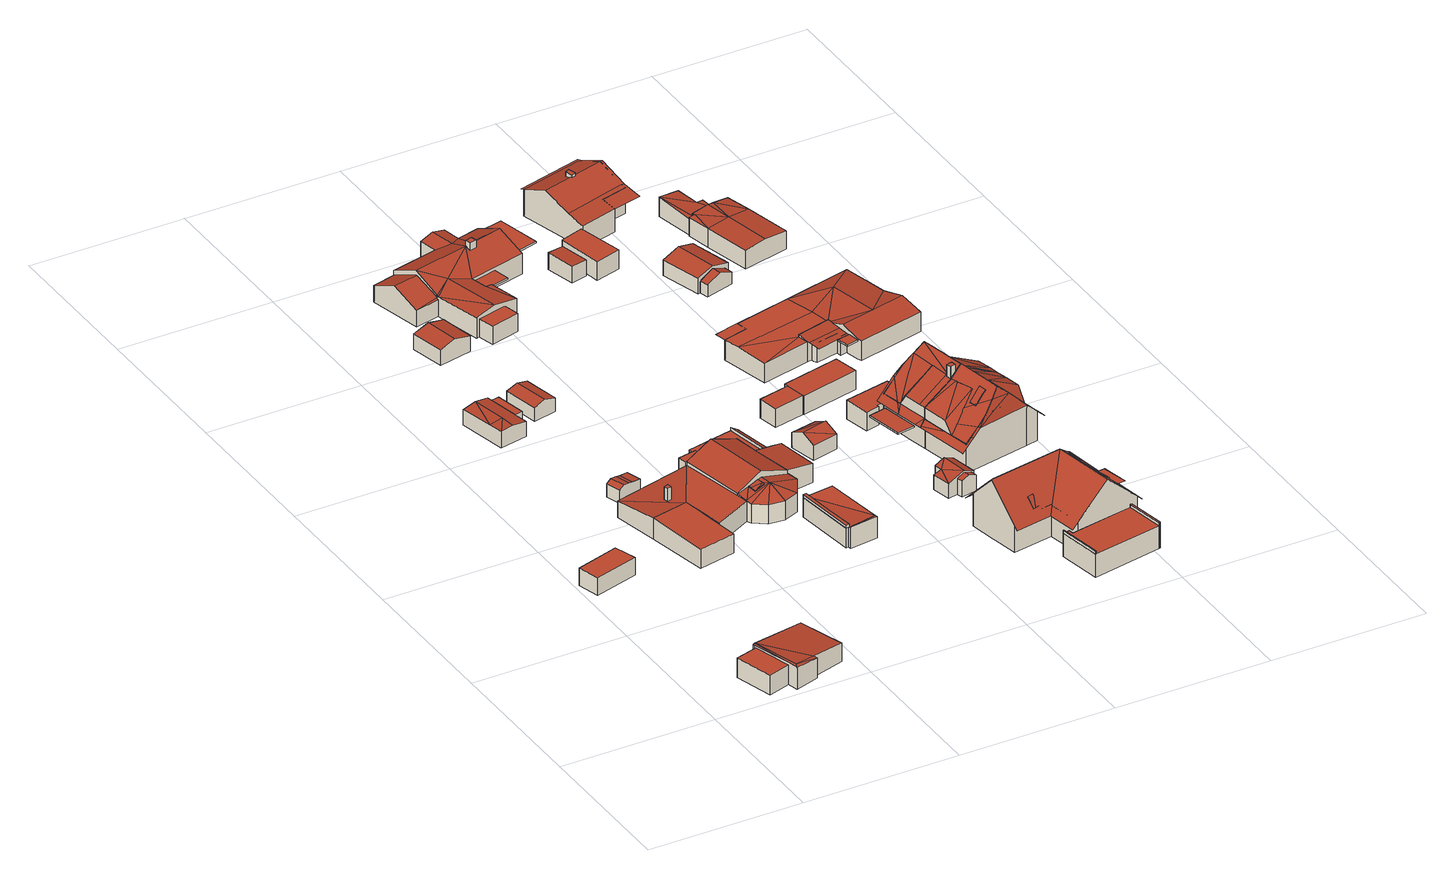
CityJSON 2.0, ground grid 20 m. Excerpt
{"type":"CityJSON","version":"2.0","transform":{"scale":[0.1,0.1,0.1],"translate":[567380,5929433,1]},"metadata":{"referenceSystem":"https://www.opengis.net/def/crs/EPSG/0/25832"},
"CityObjects":{
"building1":{"type":"Building","attributes":{"Grundfläche 2D":"17.424113","Grundhöhe NN":"1.386"},"geometry":[{"type":"Solid","lod":"3","boundaries":[[[[0,1,2,3]],[[4,5,3,2]],[[5,6,0,3]],[[6,7,1,0]],[[7,4,2,1]],[[7,6,5,4]]]],"semantics":{"surfaces":[{"type":"RoofSurface"},{"type":"WallSurface"},{"type":"GroundSurface"}],"values":[[0,1,1,1,1,2]]}}]},
"building2":{"type":"Building","attributes":{"Grundfläche 2D":"65.592576","Grundhöhe NN":"1.128"},"geometry":[{"type":"Solid","lod":"3","boundaries":[[[[8,9,10]],[[11,10,9,12]],[[8,13,9]],[[13,14,15,12]],[[12,9,13]],[[16,11,12]],[[17,18,19,20]],[[10,21,22,23,8]],[[24,25,13,8,23,22]],[[25,24,26,27,14,13]],[[14,27,26,28,15]],[[29,16,12,15,28,30]],[[19,31,21,10,11,16,29,32,20]],[[17,20,32,33]],[[18,17,33,34]],[[19,18,34,31]],[[33,32,29,30,28,26,24,22,21,31,34]]]],"semantics":{"surfaces":[{"type":"RoofSurface"},{"type":"WallSurface"},{"type":"GroundSurface"}],"values":[[0,0,0,0,0,0,0,1,1,1,1,1,1,1,1,1,2]]}}]},
"building3":{"type":"Building","attributes":{"Grundfläche 2D":"24.143270","Grundhöhe NN":"1.203"},"geometry":[{"type":"Solid","lod":"3","boundaries":[[[[35,36,37]],[[38,39,35]],[[35,39,36]],[[40,39,38]],[[41,42,43,44,45,36,39,40]],[[38,35,37,46,47]],[[41,40,38,47,48]],[[49,50,45,44,43,42,41,48,51]],[[46,37,36,45,50]],[[51,48,47,46,50,49]]]],"semantics":{"surfaces":[{"type":"RoofSurface"},{"type":"WallSurface"},{"type":"GroundSurface"}],"values":[[0,0,0,0,0,1,1,1,1,2]]}}]},
"building4":{"type":"Building","attributes":{"Grundfläche 2D":"6.583251","Grundhöhe NN":"1.183"},"geometry":[{"type":"Solid","lod":"3","boundaries":[[[[52,53,54,55]],[[56,52,55,57]],[[58,56,57,59]],[[60,58,59,61]],[[56,53,52]],[[61,59,57,55,54,62,63]],[[60,61,63,64]],[[56,58,60,64,65,53]],[[54,53,65,62]],[[63,62,65,64]]]],"semantics":{"surfaces":[{"type":"RoofSurface"},{"type":"WallSurface"},{"type":"GroundSurface"}],"values":[[0,0,0,0,1,1,1,1,1,2]]}}]},
"building5":{"type":"Building","attributes":{"Grundfläche 2D":"4.792580","Grundhöhe NN":"1.201"},"geometry":[{"type":"Solid","lod":"3","boundaries":[[[[66,67,68,69]],[[49,70,69,68]],[[70,71,66,69]],[[71,72,67,66]],[[72,49,68,67]],[[72,71,70,49]]]],"semantics":{"surfaces":[{"type":"RoofSurface"},{"type":"WallSurface"},{"type":"GroundSurface"}],"values":[[0,1,1,1,1,2]]}}]},
"building6":{"type":"Building","attributes":{"Grundfläche 2D":"217.417399","Grundhöhe NN":"1.152"},"children":["building6-1","building6-2"],"geometry":[{"type":"Solid","lod":"3","boundaries":[[[[73,74,75]],[[75,74,76,77,78,79]],[[80,74,73]],[[81,82,83]],[[84,85,81]],[[86,82,81,85,87]],[[88,85,84]],[[89,85,88]],[[90,85,89]],[[91,85,90]],[[92,85,91,93,94,95]],[[87,85,92,95,82,86]],[[96,97,98,99,100]],[[101,102,103,104,96,100,105,106,107]],[[108,109,76,110,80,111]],[[73,75,112,113]],[[80,73,113,114]],[[109,77,76]],[[77,109,115,116,78]],[[83,79,78,81]],[[81,78,116,117,84]],[[88,84,117,118]],[[89,88,118,119]],[[90,89,119,120]],[[91,90,120,121]],[[93,91,121,122]],[[94,93,122,123]],[[107,106,105,100,99,124,125]],[[107,125,112,75,101]],[[102,101,75,79,83]],[[94,97,96,104,103,102,83,82,95]],[[98,97,94,123,124,99]],[[111,80,114,126]],[[108,111,126,127]],[[108,127,115,109]],[[74,110,76]],[[74,80,110]],[[121,120,119,118,117,116,115,127,126,114,113,112,125,124,123,122]]]],"semantics":{"surfaces":[{"type":"RoofSurface"},{"type":"WallSurface"},{"type":"GroundSurface"}],"values":[[0,0,0,0,0,0,0,0,0,0,0,0,0,0,0,1,1,1,1,1,1,1,1,1,1,1,1,1,1,1,1,1,1,1,1,1,1,2]]}}]},
"building6-1":{"type":"BuildingInstallation","parents":["building6"],"geometry":[{"type":"MultiSurface","lod":"3","boundaries":[[[128,129,130,131]],[[131,130,132,133]],[[128,131,133,134]],[[129,128,134,135]],[[130,129,135,132]]],"semantics":{"surfaces":[{"type":"RoofSurface"},{"type":"WallSurface"}],"values":[0,1,1,1,1]}}]},
"building6-2":{"type":"BuildingInstallation","parents":["building6"],"geometry":[{"type":"MultiSurface","lod":"3","boundaries":[[[136,137,138,139,140]],[[141,140,139]],[[142,143,141]],[[143,140,141]],[[144,145,142,141]],[[146,138,137,136,147,86]],[[138,146,144,141,139]],[[145,148,87,147,136,140,143,142]]],"semantics":{"surfaces":[{"type":"RoofSurface"},{"type":"WallSurface"}],"values":[0,0,0,0,1,1,1,1]}}]},
"building7":{"type":"Building","attributes":{"Grundfläche 2D":"13.952125","Grundhöhe NN":"1.114"},"geometry":[{"type":"Solid","lod":"3","boundaries":[[[[149,150,151,152]],[[153,149,152,154]],[[154,152,151,155,156]],[[153,154,156,157]],[[150,149,153,157,158]],[[151,150,158,155]],[[156,155,158,157]]]],"semantics":{"surfaces":[{"type":"RoofSurface"},{"type":"WallSurface"},{"type":"GroundSurface"}],"values":[[0,0,1,1,1,1,2]]}}]},
"building8":{"type":"Building","attributes":{"Grundfläche 2D":"20.036663","Grundhöhe NN":"1.099"},"geometry":[{"type":"Solid","lod":"3","boundaries":[[[[159,160,161,162]],[[163,160,159,164]],[[162,161,165,166]],[[164,159,162,166,167]],[[163,164,167,168]],[[165,161,160,163,168]],[[167,166,165,168]]]],"semantics":{"surfaces":[{"type":"RoofSurface"},{"type":"WallSurface"},{"type":"GroundSurface"}],"values":[[0,0,1,1,1,1,2]]}}]},
"building9":{"type":"Building","attributes":{"Grundfläche 2D":"47.768430","Grundhöhe NN":"1.114"},"geometry":[{"type":"Solid","lod":"3","boundaries":[[[[169,170,171,172,173,174,175,176]],[[97,177,178,179,98]],[[180,181,182,183]],[[184,185,186,187]],[[170,169,188,189]],[[171,170,189,190]],[[174,173,191,192]],[[175,174,192,193]],[[98,175,193,194,97]],[[177,97,194,195]],[[178,177,195,196]],[[183,182,176,175,98,179,178,196,197]],[[181,169,176,182]],[[198,180,183,197]],[[180,198,188,169,181]],[[184,199,191,173,185]],[[185,173,172,186]],[[200,187,186,172,171,190]],[[184,187,200,199]],[[197,196,195,194,193,192,191,199,200,190,189,188,198]]]],"semantics":{"surfaces":[{"type":"RoofSurface"},{"type":"WallSurface"},{"type":"GroundSurface"}],"values":[[0,0,0,0,1,1,1,1,1,1,1,1,1,1,1,1,1,1,1,2]]}}]},
"building10":{"type":"Building","attributes":{"Grundfläche 2D":"33.293081","Grundhöhe NN":"1.028"},"children":["building10-1"],"geometry":[{"type":"Solid","lod":"3","boundaries":[[[[201,202,203]],[[202,204,205,203]],[[206,207,208,209,202]],[[205,204,202,209,208]],[[210,208,207]],[[211,205,208]],[[201,203,212,213]],[[202,201,213,214]],[[206,202,214,215]],[[210,207,206,215,216]],[[217,211,208,210,216,218]],[[212,203,205,211,217]],[[217,218,216,215,214,213,212]]]],"semantics":{"surfaces":[{"type":"RoofSurface"},{"type":"WallSurface"},{"type":"GroundSurface"}],"values":[[0,0,0,0,0,0,1,1,1,1,1,1,2]]}}]},
"building10-1":{"type":"BuildingInstallation","parents":["building10"],"geometry":[{"type":"MultiSurface","lod":"3","boundaries":[[[219,220,221,222,223,224]],[[222,221,203,201]],[[209,224,223,222,201,202]],[[219,224,209,204]],[[220,219,204,205]],[[221,220,205,203]]],"semantics":{"surfaces":[{"type":"RoofSurface"},{"type":"WallSurface"}],"values":[0,1,1,1,1,1]}}]},
"building11":{"type":"Building","attributes":{"Grundfläche 2D":"171.062342","Grundhöhe NN":"1.182"},"children":["building11-1","building11-2","building11-3"],"geometry":[{"type":"Solid","lod":"3","boundaries":[[[[225,226,227,228,229]],[[228,230,229]],[[227,231,232,233]],[[233,234,228,227]],[[232,235,236,233]],[[233,236,237,238,234]],[[239,240,241,238]],[[241,234,238]],[[242,243,240]],[[243,241,240]],[[243,244,245,246]],[[246,241,243]],[[241,246,247,248,249]],[[250,248,247]],[[234,249,251,229,230]],[[249,234,241]],[[234,230,228]],[[252,253,254,255]],[[256,257,258]],[[259,260,256,258,261]],[[262,260,259,263,264]],[[226,225,229,251,265,266,267]],[[227,226,267,268]],[[231,227,268,269]],[[235,232,231,269,270]],[[236,235,270,271]],[[237,236,271,272]],[[263,259,261,240,239,238,237,272,273,264]],[[240,261,258,242]],[[274,244,243,242,258,257,275]],[[276,277,247,246,245,244,274,278,252,255]],[[277,279,250,247]],[[280,248,250,279,281,282]],[[283,249,248,280,282,281,284,285]],[[284,265,251,249,283,285]],[[253,252,278,286]],[[254,253,286,287]],[[255,254,287,276]],[[262,264,273,288]],[[256,260,262,288,289]],[[257,256,289,275]],[[271,270,269,268,267,266,265,284,281,279,277,276,287,286,278,274,275,289,288,273,272]]]],"semantics":{"surfaces":[{"type":"RoofSurface"},{"type":"WallSurface"},{"type":"GroundSurface"}],"values":[[0,0,0,0,0,0,0,0,0,0,0,0,0,0,0,0,0,0,0,0,0,1,1,1,1,1,1,1,1,1,1,1,1,1,1,1,1,1,1,1,1,2]]}}]},
"building11-1":{"type":"BuildingInstallation","parents":["building11"],"geometry":[{"type":"MultiSurface","lod":"3","boundaries":[[[290,291,292,293,294]],[[234,295,292,291]],[[293,292,295,296]],[[293,296,230,294]],[[294,230,290]],[[230,228,290]],[[290,228,234,291]]],"semantics":{"surfaces":[{"type":"RoofSurface"},{"type":"WallSurface"}],"values":[0,1,1,1,1,1,1]}}]},
"building11-2":{"type":"BuildingInstallation","parents":["building11"],"geometry":[{"type":"MultiSurface","lod":"3","boundaries":[[[280,297,298,283]],[[297,280,282,299]],[[298,297,299,300]],[[298,300,285,283]],[[283,285,282,280]],[[299,282,285,300]]],"semantics":{"surfaces":[{"type":"RoofSurface"},{"type":"WallSurface"},{"type":"OuterCeilingSurface"}],"values":[0,1,1,1,1,2]}}]},
"building11-3":{"type":"BuildingInstallation","parents":["building11"],"geometry":[{"type":"MultiSurface","lod":"3","boundaries":[[[301,302,303,304]],[[302,301,305,306]],[[303,302,306,307]],[[304,303,307,308]],[[301,304,308,305]],[[305,308,307,306]]],"semantics":{"surfaces":[{"type":"RoofSurface"},{"type":"WallSurface"},{"type":"OuterCeilingSurface"}],"values":[0,1,1,1,1,2]}}]},
"building12":{"type":"Building","attributes":{"Grundfläche 2D":"12.273083","Grundhöhe NN":"1.295"},"geometry":[{"type":"Solid","lod":"3","boundaries":[[[[309,310,311]],[[309,311,312]],[[313,312,314]],[[309,312,313]],[[311,310,315,316]],[[314,312,311,316,317]],[[313,314,317,318]],[[315,310,309,313,318]],[[317,316,315,318]]]],"semantics":{"surfaces":[{"type":"RoofSurface"},{"type":"WallSurface"},{"type":"GroundSurface"}],"values":[[0,0,0,0,1,1,1,1,2]]}}]},
"building13":{"type":"Building","attributes":{"Grundfläche 2D":"13.683860","Grundhöhe NN":"1.368"},"geometry":[{"type":"Solid","lod":"3","boundaries":[[[[319,320,321,322]],[[323,319,322,324]],[[325,326,327,328,329]],[[330,331,326]],[[331,327,326]],[[332,333,331]],[[331,333,327]],[[323,324,334,335]],[[320,319,323,335,336]],[[321,320,336,337]],[[330,326,325,338,339]],[[331,330,339,340]],[[332,331,340,341]],[[333,332,341,342]],[[322,321,337,343,329,328,327,333,342,334,324]],[[325,329,343,338]],[[334,342,341,340,339,338,343,337,336,335]]]],"semantics":{"surfaces":[{"type":"RoofSurface"},{"type":"WallSurface"},{"type":"GroundSurface"}],"values":[[0,0,0,0,0,0,0,1,1,1,1,1,1,1,1,1,2]]}}]},
"building14":{"type":"Building","attributes":{"Grundfläche 2D":"35.958512","Grundhöhe NN":"1.270"},"geometry":[{"type":"Solid","lod":"3","boundaries":[[[[344,345,346,347,348,349]],[[350,351,344,349]],[[346,345,352,353]],[[347,346,353,354]],[[348,347,354,355]],[[345,344,356,352]],[[348,355,357,349]],[[350,349,357,358]],[[351,350,358,359]],[[344,351,359,356]],[[359,358,357,355,354,353,352,356]]]],"semantics":{"surfaces":[{"type":"RoofSurface"},{"type":"WallSurface"},{"type":"GroundSurface"}],"values":[[0,0,1,1,1,1,1,1,1,1,2]]}}]},
"building15":{"type":"Building","attributes":{"Grundfläche 2D":"49.071307","Grundhöhe NN":"1.442"},"children":["building15-1","building15-2"],"geometry":[{"type":"Solid","lod":"3","boundaries":[[[[360,361,362,363,364,365,366,367,368,369,370]],[[361,360,371,372]],[[363,362,361,372,373]],[[364,363,373,374]],[[365,364,374,375]],[[366,365,375,376]],[[377,368,367,366,376,378]],[[369,368,377,379]],[[360,370,369,379,371]],[[371,379,377,378,376,375,374,373,372]]]],"semantics":{"surfaces":[{"type":"RoofSurface"},{"type":"WallSurface"},{"type":"GroundSurface"}],"values":[[0,1,1,1,1,1,1,1,1,2]]}}]},
"building15-1":{"type":"BuildingInstallation","parents":["building15"],"geometry":[{"type":"MultiSurface","lod":"3","boundaries":[[[380,381,382,383]],[[360,361,383,382]],[[361,362,380,383]],[[381,380,362,370]],[[370,360,382,381]]],"semantics":{"surfaces":[{"type":"RoofSurface"},{"type":"WallSurface"}],"values":[0,1,1,1,1]}}]},
"building15-2":{"type":"BuildingInstallation","parents":["building15"],"geometry":[{"type":"MultiSurface","lod":"3","boundaries":[[[384,385,386,387,388]],[[386,385,366,367]],[[387,386,367,363]],[[388,387,363,364]],[[384,388,364,365]],[[385,384,365,366]]],"semantics":{"surfaces":[{"type":"RoofSurface"},{"type":"WallSurface"}],"values":[0,1,1,1,1,1]}}]},
"building16":{"type":"Building","attributes":{"Grundfläche 2D":"139.458502","Grundhöhe NN":"1.370"},"children":["building16-1","building16-2","building16-3","building16-4","building16-5"],"geometry":[{"type":"MultiSurface","lod":"3","boundaries":[[[389,390,391,392,393,394]],[[389,395,396,397,391,390]],[[398,391,397,396,399,400]],[[401,391,398,402,403,404,405,406,407,408]],[[401,408,407,409,410,411]],[[412,410,409]],[[413,414,401,411,410,412]],[[415,413,393,392,391]],[[415,391,401,414,413]],[[405,404,403,402,398,400,416,378,417,376,418]],[[419,415,414,411,408,420,405,418,421]],[[422,423,392,419,421,424]],[[425,426,427,428,390,422,424,429]],[[430,431,427,426,432]],[[400,397,430,432,416]],[[417,378,416,432,426,425,429,424,421,418,376]],[[390,389,394,393,392,423,422]],[[428,427,431,430,397,396,395,389,390]],[[396,397,400,399]],[[408,407,406,405,420]],[[408,411,410,409,407]],[[410,411,414,413,412]],[[393,413,415,419,392]],[[413,414,415]]],"semantics":{"surfaces":[{"type":"RoofSurface"},{"type":"WallSurface"},{"type":"GroundSurface"}],"values":[0,0,0,0,0,0,0,0,0,1,1,1,1,1,1,2,0,0,0,0,0,0,0,0]}}]},
"building16-1":{"type":"BuildingInstallation","parents":["building16"],"geometry":[{"type":"MultiSurface","lod":"3","boundaries":[[[433,434,435,436,437]],[[436,435,438,439]],[[434,433,437,440,441]],[[435,434,441,438]],[[437,436,439,440]]],"semantics":{"surfaces":[{"type":"RoofSurface"},{"type":"WallSurface"}],"values":[0,1,1,1,1]}}]},
"building16-2":{"type":"BuildingInstallation","parents":["building16"],"geometry":[{"type":"MultiSurface","lod":"3","boundaries":[[[442,443,444,445,446,447,448]],[[449,443,442,448,450]],[[444,443,449,451]],[[452,446,445,444,451,453]],[[452,454,448,447,446]]],"semantics":{"surfaces":[{"type":"RoofSurface"},{"type":"WallSurface"}],"values":[0,1,1,1,1]}}]},
"building16-3":{"type":"BuildingInstallation","parents":["building16"],"geometry":[{"type":"MultiSurface","lod":"3","boundaries":[[[455,456,457,458,459,460]],[[461,462,455,460]],[[460,459,458,463,461]],[[464,457,456,455,462,465]],[[464,463,458,457]]],"semantics":{"surfaces":[{"type":"RoofSurface"},{"type":"WallSurface"}],"values":[0,1,1,1,1]}}]},
"building16-4":{"type":"BuildingInstallation","parents":["building16"],"geometry":[{"type":"MultiSurface","lod":"3","boundaries":[[[466,467,468,469]],[[469,468,470,471]],[[466,469,471,472]],[[467,466,472,473]],[[468,467,473,470]]],"semantics":{"surfaces":[{"type":"RoofSurface"},{"type":"WallSurface"}],"values":[0,1,1,1,1]}}]},
"building16-5":{"type":"BuildingInstallation","parents":["building16"],"geometry":[{"type":"MultiSurface","lod":"3","boundaries":[[[474,475,476,477]],[[477,476,478,479]],[[474,477,479,480]],[[475,474,480,481]],[[476,475,481,478]]],"semantics":{"surfaces":[{"type":"RoofSurface"},{"type":"WallSurface"}],"values":[0,1,1,1,1]}}]},
"building17":{"type":"Building","attributes":{"Grundfläche 2D":"8.585812","Grundhöhe NN":"1.190"},"geometry":[{"type":"Solid","lod":"3","boundaries":[[[[482,483,484,485]],[[486,487,485,484]],[[487,488,482,485]],[[488,489,483,482]],[[489,486,484,483]],[[489,488,487,486]]]],"semantics":{"surfaces":[{"type":"RoofSurface"},{"type":"WallSurface"},{"type":"GroundSurface"}],"values":[[0,1,1,1,1,2]]}}]},
"building18":{"type":"Building","attributes":{"Grundfläche 2D":"92.227748","Grundhöhe NN":"1.468"},"children":["building18-1","building18-2"],"geometry":[{"type":"MultiSurface","lod":"3","boundaries":[[[490,491,492,493,494,495]],[[494,496,495]],[[490,497,491]],[[494,498,499,496]],[[500,492,491,501]],[[502,503,500,501,504,505]],[[506,507,508,509]],[[510,506,511]],[[506,510,507]],[[507,512,513,508]],[[514,515,516,517,518,499,498]],[[519,520,521,522]],[[523,516,515,512,507,510,524,525,526,527,528,529,530,521,531,532,533]],[[526,524,510,511,527]],[[534,535,536]],[[537,538,539,540,536,535]],[[541,502,505,504]],[[542,543,544,540,545]],[[546,543,542,545,540,539,503,502,541]],[[499,518,499,498]],[[497,518,517,491]],[[504,501,491,517,516,541]],[[521,530,522]],[[541,533,543,546]],[[541,516,523,533]],[[547,548,549,550,551,552,553,554]],[[498,494,493,535,494]],[[503,539,538,537,535,493,492,500]],[[529,528,527,511,506,530]],[[522,506,509,519]],[[506,522,530]],[[525,524,526]],[[519,509,555]],[[512,513,555,509,508,513]],[[556,557,535,537,538,539,503,545,558,559,560]],[[557,561,535]],[[558,542,546,562,563,564,559]],[[565,566,515,514,498,494,561,557,567]],[[555,513,512,515,566,568]],[[564,563,526,555,568]],[[569,570,552,551]],[[570,571,553,552]],[[571,572,554,553]],[[572,573,547,554]],[[573,574,548,547]],[[574,575,549,548]],[[575,576,550,549]],[[576,569,551,550]],[[565,567,557,556,560,559,564,568,566]],[[570,569,576,575,574,573,572,571]],[[531,521,520,519,555,526,563,562,533,532]],[[546,543,533]],[[546,533,562]],[[540,544,543,542,558,545]],[[543,546,542]],[[540,545,503,539]]],"semantics":{"surfaces":[{"type":"RoofSurface"},{"type":"WallSurface"},{"type":"GroundSurface"}],"values":[0,0,0,0,0,0,0,0,0,0,0,0,0,0,0,0,0,0,0,0,0,0,0,0,0,0,1,1,1,1,1,1,1,1,1,1,1,1,1,1,1,1,1,1,1,1,1,1,2,2,0,0,0,0,0,0]}}]},
"building18-1":{"type":"BuildingInstallation","parents":["building18"],"geometry":[{"type":"MultiSurface","lod":"3","boundaries":[[[577,578,579,580,581,582,583,584,585]],[[580,579,490,495]],[[581,580,495,496]],[[514,586,583,582,581,496,499]],[[586,587,584,583]],[[517,490,579,578,577,585,584,587,588,589]],[[517,497,490]]],"semantics":{"surfaces":[{"type":"RoofSurface"},{"type":"WallSurface"}],"values":[0,1,1,1,1,1,1]}}]},
"building18-2":{"type":"BuildingInstallation","parents":["building18"],"geometry":[{"type":"MultiSurface","lod":"3","boundaries":[[[590,591,592,593]],[[594,595,591,590]],[[596,597,593,592]],[[597,594,590,593]],[[595,596,592,591]],[[595,594,597,596]]],"semantics":{"surfaces":[{"type":"RoofSurface"},{"type":"WallSurface"},{"type":"OuterCeilingSurface"}],"values":[0,1,1,1,1,2]}}]},
"building19":{"type":"Building","attributes":{"Grundfläche 2D":"73.503711","Grundhöhe NN":"1.468"},"children":["building19-1"],"geometry":[{"type":"MultiSurface","lod":"3","boundaries":[[[598,599,493,600]],[[599,494,493]],[[601,598,600,602]],[[508,603,509]],[[508,512,604]],[[603,508,604,605]],[[605,606,603]],[[607,603,606]],[[608,609,610,611,612,613,561,534]],[[561,535,534]],[[614,615,616,612,611,610,617,618]],[[619,620,621,622,623,624]],[[625,626,627,628,629,630,631,632,633,619,634,520,519,635]],[[515,636,604,512]],[[606,636,632,631]],[[636,606,605]],[[636,605,604]],[[637,514,494,599,601,602,638,616,615,614,618,636,515]],[[599,598,601]],[[639,613,600,613,640]],[[616,638,602,600,613,612]],[[631,630,628,627,607,606]],[[632,641,610,622,642]],[[641,632,618,617,610]],[[618,632,636]],[[642,622,621,620,619,633,632]],[[561,613,600,493]],[[493,535,561]],[[493,494,535]],[[643,512,508,509,519]],[[627,626,625,635,603,607]],[[509,603,635,519]],[[644,628,633,620,645,646,647]],[[561,494,515,512,644,647,557]],[[648,613,561,557,649]],[[645,621,650,651,652,646]],[[650,642,641,617,611,648,649,651]],[[652,651,649,557,647,646]],[[613,648,611,610,609,608,534,561]],[[535,494,561,534]],[[610,641,642,622]],[[611,617,610]],[[641,610,617]],[[650,622,642]],[[621,622,650]],[[621,645,620,619,624,623,622]],[[633,628,634,619]],[[633,619,620]],[[519,520,634]],[[634,644,519]],[[644,634,628]],[[512,643,512,515]],[[644,512,643]],[[637,494,514]],[[494,637,515]],[[561,494,514,494]],[[644,643,519]]],"semantics":{"surfaces":[{"type":"RoofSurface"},{"type":"WallSurface"},{"type":"GroundSurface"}],"values":[0,0,0,0,0,0,0,0,0,0,0,0,0,0,0,0,0,0,0,0,0,0,0,0,0,0,1,1,1,1,1,1,1,1,1,1,1,2,0,0,0,0,0,0,0,0,0,0,0,0,0,0,0,0,0,0,0]}}]},
"building19-1":{"type":"BuildingInstallation","parents":["building19"],"geometry":[{"type":"MultiSurface","lod":"3","boundaries":[[[653,654,655,656,657,658]],[[659,658,657]],[[660,661,654,653,658,659,662,614]],[[663,664,656,655,665]],[[662,659,657,656,664,615]],[[661,665,655,654]]],"semantics":{"surfaces":[{"type":"RoofSurface"},{"type":"WallSurface"}],"values":[0,0,1,1,1,1]}}]},
"building20":{"type":"Building","attributes":{"Grundfläche 2D":"93.845830","Grundhöhe NN":"1.190"},"children":["building20-1"],"geometry":[{"type":"Solid","lod":"3","boundaries":[[[[666,667,668,669,670,671,672]],[[673,674,670,669,668,675,676,677]],[[678,679,680,674,673,677,676,675,681,682]],[[683,684,685,686,687]],[[680,688,689,690,691]],[[672,671,670,674,680,691,692,686,685]],[[672,685,693,694,666]],[[695,666,694,696]],[[697,698,695,696,699]],[[689,676,700,669,701,697,699,690]],[[687,686,692,702]],[[683,687,702,703]],[[684,683,703,704]],[[685,684,704,693]],[[704,703,702,692,691,690,699,696,694,693]],[[669,668,667,666,695,698,697,701]],[[668,669,700,676,675]],[[680,679,678,682,681,675,676,689,688]]]],"semantics":{"surfaces":[{"type":"RoofSurface"},{"type":"WallSurface"},{"type":"GroundSurface"}],"values":[[0,0,0,0,1,1,1,1,1,1,1,1,1,1,2,0,0,0]]}}]},
"building20-1":{"type":"BuildingInstallation","parents":["building20"],"geometry":[{"type":"MultiSurface","lod":"3","boundaries":[[[705,706,707,708,709,710,711]],[[707,706,705,712,713,714]],[[714,677,715,709,708,707]],[[715,716,710,709]],[[716,673,712,705,711,710]]],"semantics":{"surfaces":[{"type":"RoofSurface"},{"type":"WallSurface"}],"values":[0,1,1,1,1]}}]},
"building21":{"type":"Building","attributes":{"Grundfläche 2D":"4.420192","Grundhöhe NN":"1.187"},"geometry":[{"type":"Solid","lod":"3","boundaries":[[[[717,718,719,720]],[[721,718,717,722]],[[720,719,723,724]],[[722,717,720,724,725]],[[721,722,725,726]],[[719,718,721,726,727,723]],[[726,725,724,723,727]]]],"semantics":{"surfaces":[{"type":"RoofSurface"},{"type":"WallSurface"},{"type":"GroundSurface"}],"values":[[0,0,1,1,1,1,2]]}}]},
"building22":{"type":"Building","attributes":{"Grundfläche 2D":"199.762603","Grundhöhe NN":"1.085"},"geometry":[{"type":"MultiSurface","lod":"3","boundaries":[[[728,729,730,731,732,733,734]],[[735,736,730]],[[736,737,731,730]],[[738,736,735]],[[739,740,741,737,742]],[[737,741,743]],[[743,731,737]],[[744,745,746,747,741,740]],[[748,741,747]],[[748,749,743,741]],[[732,743,749]],[[732,731,743]],[[742,750,751,752,753,754,755]],[[755,754,753,756,757,758,759]],[[760,761,758,757]],[[729,762,763,764]],[[735,730,729,764,765]],[[738,735,765,766]],[[755,759,767,768,769,745,744,740,739,742],[770,771,758,761]],[[746,745,769,772]],[[749,748,747,746,772,773]],[[733,732,749,773,774]],[[733,774,763,762]],[[750,737,736,751]],[[751,736,738,752]],[[752,738,766,775,776]],[[777,778,754,776,775,779]],[[780,778,777,781]],[[782,780,781,783]],[[783,767,759,782]],[[737,750,742]],[[771,784,757,758]],[[760,757,784,785]],[[761,760,785,770]],[[765,764,763,774,773,772,769,768,767,783,781,777,775,766]],[[770,785,784,771]],[[733,728,734]],[[762,729,728]],[[762,728,733]],[[754,753,752,776]],[[753,754,778,780,782,759,758,757,756]]],"semantics":{"surfaces":[{"type":"RoofSurface"},{"type":"WallSurface"},{"type":"GroundSurface"}],"values":[0,0,0,0,0,0,0,0,0,0,0,0,0,0,0,1,1,1,1,1,1,1,1,1,1,1,1,1,1,1,1,1,1,1,2,2,0,0,0,0,0]}}]},
"building23":{"type":"Building","attributes":{"Grundfläche 2D":"25.669221","Grundhöhe NN":"1.181"},"geometry":[{"type":"Solid","lod":"3","boundaries":[[[[786,787,788,789,790]],[[791,788,787,792,793]],[[788,791,794,789]],[[790,789,795,796]],[[727,797,793,792,787,786,790,796,723]],[[791,793,797,798]],[[795,789,794,791,798]],[[797,727,723,796,795,798]]]],"semantics":{"surfaces":[{"type":"RoofSurface"},{"type":"WallSurface"},{"type":"GroundSurface"}],"values":[[0,0,1,1,1,1,1,2]]}}]},
"building24":{"type":"Building","attributes":{"Grundfläche 2D":"15.126860","Grundhöhe NN":"1.295"},"geometry":[{"type":"Solid","lod":"3","boundaries":[[[[799,800,801]],[[802,800,799]],[[803,802,799,804]],[[803,804,805]],[[802,803,806]],[[807,808,801,800]],[[808,809,799,801]],[[809,810,804,799]],[[810,811,805,804]],[[811,812,803,805]],[[812,813,806,803]],[[813,814,802,806]],[[814,807,800,802]],[[808,807,814,813,812,811,810,809]]]],"semantics":{"surfaces":[{"type":"RoofSurface"},{"type":"WallSurface"},{"type":"GroundSurface"}],"values":[[0,0,0,0,0,1,1,1,1,1,1,1,1,2]]}}]},
"building25":{"type":"Building","attributes":{"Grundfläche 2D":"59.647483","Grundhöhe NN":"1.277"},"geometry":[{"type":"Solid","lod":"3","boundaries":[[[[815,816,817,818]],[[819,816,815,820]],[[819,821,822]],[[816,822,823]],[[819,822,816]],[[824,816,823,825]],[[817,824,826]],[[816,824,817]],[[818,817,827,828]],[[820,815,818,828,829]],[[819,820,829,830]],[[816,819,816,817]],[[825,823,822,821,831,809]],[[824,825,809,808]],[[826,824,808,832]],[[817,826,832,827]],[[821,819,830,831]],[[828,827,832,808,809,831,830,829]]]],"semantics":{"surfaces":[{"type":"RoofSurface"},{"type":"WallSurface"},{"type":"GroundSurface"}],"values":[[0,0,0,0,0,0,0,0,1,1,1,1,1,1,1,1,1,2]]}}]}
},
"vertices":[
[68,300,27],[59,329,27],[3,312,27],[11,284,27],[3,312,4],[11,284,4],[68,300,4],[59,329,4],
[141,17,28],[112,13,31],[110,8,30],[107,21,30],[94,75,30],[139,21,29],[182,34,25],[164,95,24],[91,74,30],[64,62,27],[78,12,27],[107,21,27],[92,70,27],[110,8,1],[141,17,1],[141,17,24],[139,21,1],[139,21,24],[182,34,1],[182,34,24],[164,95,1],[91,74,1],[94,75,1],[107,21,1],[92,70,1],[64,62,1],[78,12,1],
[66,626,23],[75,674,25],[57,670,22],[70,607,24],[84,629,25],[87,610,25],[106,614,22],[102,633,22],[102,634,22],[94,674,22],[93,678,22],[57,670,2],[70,607,2],[106,614,2],[102,634,2],[93,678,2],[102,633,2],
[149,448,20],[160,451,19],[154,470,19],[143,467,20],[143,446,22],[137,465,22],[135,443,23],[129,463,23],[128,441,19],[122,460,19],[154,470,2],[122,460,2],[128,441,2],[160,451,2],
[106,676,20],[94,674,20],[102,634,20],[114,637,20],[114,637,2],[106,676,2],[94,674,2],
[112,417,24],[172,368,29],[213,439,27],[176,349,30],[183,313,30],[233,338,29],[230,353,29],[124,358,30],[233,338,30],[245,356,35],[230,353,31],[236,333,27],[267,346,39],[246,355,35],[260,350,38],[251,322,27],[272,320,27],[292,328,27],[306,353,27],[267,347,39],[303,368,27],[302,368,27],[264,360,39],[264,360,47],[302,368,32],[291,421,32],[285,453,32],[248,446,47],[213,439,32],[230,353,32],[245,356,39],[258,359,45],[239,444,44],[215,439,33],[212,439,32],[188,289,27],[183,313,28],[172,368,30],[140,279,27],[213,439,2],[112,417,2],[124,358,2],[183,313,2],[233,338,2],[236,333,2],[251,322,2],[272,320,2],[292,328,2],[306,353,2],[303,368,2],[302,368,2],[285,453,2],[212,439,2],[140,279,2],[188,289,2],
[161,390,45],[155,388,45],[157,383,45],[162,384,45],[157,383,28],[162,384,28],[161,390,28],[155,388,28],
[258,358,39],[246,355,36],[245,355,36],[246,351,36],[260,350,39],[247,344,35],[260,346,39],[260,349,39],[247,344,34],[260,346,38],[245,355,35],[258,358,38],[260,349,38],
[136,687,23],[121,684,19],[131,638,19],[146,642,23],[151,691,19],[161,645,19],[131,638,1],[161,645,1],[151,691,1],[121,684,1],
[118,796,27],[109,840,27],[87,835,22],[97,791,22],[131,844,22],[140,800,22],[87,835,1],[97,791,1],[140,800,1],[131,844,1],
[292,479,26],[232,467,26],[233,459,26],[236,460,26],[239,444,26],[285,453,26],[291,421,26],[303,423,26],[338,374,26],[328,428,26],[313,425,29],[302,480,24],[292,479,30],[303,423,30],[313,425,24],[215,439,28],[239,444,28],[236,460,28],[212,455,28],[292,479,1],[232,467,1],[233,459,1],[239,444,1],[285,453,1],[291,421,1],[302,368,1],[338,374,1],[328,428,1],[313,425,1],[302,480,1],[215,439,1],[212,455,1],
[304,238,26],[307,239,26],[294,318,26],[303,276,26],[298,318,26],[308,235,27],[309,235,28],[344,243,28],[308,239,26],[344,239,29],[334,323,26],[294,318,0],[304,238,0],[307,239,0],[308,235,0],[344,239,0],[334,323,0],[344,243,0],
[303,276,30],[298,318,30],[294,318,30],[304,238,30],[307,239,30],[308,239,30],
[253,979,30],[253,982,28],[224,975,28],[219,937,45],[261,947,45],[219,936,45],[219,998,28],[202,994,33],[209,962,33],[210,934,45],[184,990,28],[190,967,28],[128,952,28],[137,917,45],[137,916,45],[145,884,28],[168,900,34],[144,883,28],[144,880,28],[159,819,29],[163,820,30],[186,826,34],[219,834,28],[200,871,29],[195,892,29],[209,873,28],[270,911,29],[163,820,26],[168,799,26],[206,809,26],[201,830,26],[113,873,24],[144,880,24],[144,883,25],[137,916,39],[105,909,39],[145,884,25],[97,942,24],[137,917,39],[129,950,24],[270,911,2],[253,979,2],[253,982,2],[224,975,2],[219,998,2],[184,990,2],[190,967,2],[128,952,2],[129,950,2],[159,819,2],[144,880,2],[201,830,2],[219,834,2],[163,820,2],[209,873,2],[200,871,26],[200,871,2],[200,871,24],[195,892,26],[195,892,2],[195,892,24],[168,799,2],[206,809,2],[97,942,2],[113,873,2],
[219,937,52],[210,934,52],[212,927,52],[221,929,52],[219,936,52],[212,927,42],[221,929,42],
[233,879,26],[228,901,26],[233,879,24],[228,901,24],
[267,921,26],[298,929,26],[285,986,26],[253,979,26],[267,921,24],[298,929,24],[285,986,24],[253,979,24],
[356,427,32],[360,411,23],[394,419,23],[390,436,32],[352,446,23],[386,453,23],[360,411,3],[394,419,3],[386,453,3],[352,446,3],
[476,263,29],[486,265,25],[484,273,25],[474,271,29],[466,261,25],[464,269,25],[481,308,25],[468,306,31],[474,271,31],[484,273,26],[488,274,25],[455,303,26],[457,293,26],[446,291,23],[451,266,23],[464,269,4],[466,261,4],[486,265,4],[484,273,4],[481,308,4],[455,303,4],[457,293,4],[446,291,4],[451,266,4],[488,274,4],
[397,500,28],[398,499,28],[474,516,28],[467,548,28],[391,531,28],[392,526,28],[352,517,28],[357,491,28],[398,499,3],[474,516,3],[467,548,3],[391,531,3],[397,500,3],[392,526,3],[352,517,3],[357,491,3],
[503,98,34],[513,42,34],[514,43,34],[604,59,34],[605,60,34],[606,60,34],[597,110,34],[595,109,34],[513,94,34],[512,100,34],[504,99,34],[503,98,4],[513,42,4],[604,59,4],[605,60,4],[606,60,4],[597,110,4],[513,94,4],[595,109,4],[512,100,4],
[514,43,38],[504,99,38],[503,98,38],[513,42,38],
[606,60,38],[597,110,38],[595,109,38],[604,59,38],[605,60,38],
[450,167,84],[453,168,84],[548,185,84],[581,227,47],[590,238,38],[442,211,38],[458,123,38],[506,132,38],[512,140,45],[563,103,84],[513,94,38],[521,96,45],[586,166,52],[595,109,54],[596,109,53],[597,110,52],[605,111,45],[612,112,38],[605,153,38],[596,159,44],[614,154,38],[595,168,52],[594,168,52],[607,188,38],[599,187,38],[593,177,45],[591,186,45],[521,96,4],[596,109,4],[605,111,4],[583,228,45],[600,134,45],[583,228,4],[447,203,47],[463,206,47],[447,203,4],[454,164,4],[460,132,4],[460,132,46],[454,164,81],[453,168,4],[512,141,46],[496,138,46],[512,141,4],
[487,144,55],[488,139,49],[496,141,49],[494,151,60],[486,149,60],[496,141,48],[494,151,59],[486,149,59],[488,139,48],
[588,151,54],[592,151,51],[590,158,51],[582,157,58],[580,156,60],[580,152,60],[581,149,60],[592,151,50],[588,151,53],[590,158,50],[580,156,59],[587,158,53],[580,152,59],
[468,205,50],[468,204,50],[470,194,61],[478,195,61],[477,202,54],[476,206,50],[476,206,49],[468,205,49],[478,195,60],[470,194,60],[468,204,49],
[582,205,51],[571,204,61],[572,197,61],[583,199,51],[572,197,60],[583,199,50],[582,205,50],[571,204,60],
[507,212,50],[509,201,61],[516,202,61],[514,213,50],[516,202,60],[514,213,49],[507,212,49],[509,201,60],
[309,867,24],[330,872,23],[321,910,23],[300,905,24],[321,910,2],[300,905,2],[309,867,2],[330,872,2],
[515,383,81],[516,385,82],[477,377,59],[479,369,59],[517,376,81],[516,377,81],[517,377,81],[516,383,82],[517,376,82],[517,377,82],[472,401,59],[512,409,82],[472,410,45],[471,410,44],[511,409,82],[474,410,47],[583,403,60],[539,387,86],[582,390,62],[585,390,60],[535,414,84],[578,422,60],[540,381,86],[542,381,85],[519,377,83],[531,379,95],[518,439,95],[517,383,83],[517,380,82],[585,390,41],[590,391,36],[583,423,36],[583,402,41],[531,446,82],[541,417,78],[568,430,50],[573,432,44],[576,434,41],[578,426,41],[579,419,41],[583,403,41],[581,435,36],[576,462,36],[552,457,60],[472,367,36],[479,369,44],[470,375,36],[473,397,44],[473,398,44],[471,409,44],[464,402,36],[506,442,82],[480,440,58],[481,443,60],[457,438,36],[470,415,44],[492,443,70],[492,477,30],[433,465,30],[440,432,30],[458,436,30],[457,438,30],[481,443,30],[481,445,30],[498,449,30],[582,390,44],[473,397,5],[479,368,5],[465,437,44],[465,437,5],[473,398,5],[479,368,44],[545,453,67],[568,458,44],[568,458,5],[519,377,5],[531,379,5],[517,376,5],[582,390,5],[457,438,5],[481,443,5],[481,445,5],[498,449,5],[492,477,5],[433,465,5],[440,432,5],[458,436,5],
[518,383,97],[517,383,97],[515,383,97],[516,377,97],[517,377,97],[519,377,97],[523,378,97],[522,384,97],[519,384,97],[523,378,87],[522,384,87],[519,384,84],[518,383,83],
[437,420,33],[447,373,33],[470,377,33],[460,425,33],[437,420,31],[447,373,31],[470,377,31],[460,425,31],
[519,366,82],[519,368,82],[486,335,58],[525,347,83],[525,343,83],[588,377,60],[542,371,86],[542,370,86],[548,348,85],[592,357,60],[486,296,36],[486,295,36],[511,300,60],[510,303,60],[498,329,53],[488,324,44],[521,324,75],[518,327,73],[510,335,67],[521,305,71],[533,312,84],[599,346,36],[593,336,44],[582,318,58],[580,315,60],[597,318,44],[605,320,36],[591,360,41],[593,353,41],[594,345,41],[591,345,44],[585,345,50],[550,348,83],[549,348,84],[557,316,83],[592,341,44],[597,358,36],[588,377,41],[543,318,95],[523,377,87],[523,342,81],[488,324,43],[488,324,42],[534,308,72],[569,315,71],[542,381,84],[582,389,41],[596,321,44],[596,321,5],[582,389,5],[493,300,44],[493,300,5],[581,318,58],[581,318,5],[582,318,5],
[529,326,85],[533,326,89],[531,336,89],[517,333,74],[518,327,74],[521,324,76],[519,324,74],[529,326,84],[533,326,88],[519,324,73],[527,335,83],[517,333,73],[531,336,88],
[403,936,32],[440,945,32],[434,970,37],[431,970,37],[349,947,37],[354,926,32],[355,923,32],[378,991,52],[340,981,52],[425,1004,52],[422,1003,52],[384,993,52],[412,1041,36],[330,1019,36],[331,1015,37],[416,1038,37],[415,1041,36],[336,858,26],[369,867,27],[355,923,27],[354,926,27],[325,918,26],[335,1016,37],[413,1037,37],[413,1037,2],[331,1015,2],[354,926,2],[355,923,2],[403,936,2],[398,955,36],[398,955,2],[432,964,36],[427,962,36],[432,964,2],[430,972,38],[431,968,36],[325,918,2],[336,858,2],[369,867,2],
[379,990,55],[383,991,55],[384,992,55],[384,993,55],[381,1002,55],[376,1000,55],[378,991,55],[379,990,52],[383,991,52],[384,992,52],[381,1002,48],[376,1000,48],
[445,772,26],[442,783,26],[423,778,18],[426,767,18],[460,788,18],[463,777,18],[423,778,2],[426,767,2],[463,777,2],[460,788,2],[442,783,2],
[379,646,27],[379,645,27],[384,624,28],[492,646,28],[482,685,27],[408,668,27],[376,660,27],[394,581,27],[454,610,27],[498,621,27],[457,596,27],[502,603,33],[504,597,35],[547,607,35],[500,614,29],[533,670,35],[509,573,28],[511,568,27],[598,588,27],[591,617,35],[584,647,27],[570,706,27],[498,621,30],[454,610,30],[457,596,28],[458,593,28],[464,594,28],[502,603,28],[462,578,26],[490,585,26],[506,588,26],[505,591,26],[494,570,26],[509,573,26],[411,653,27],[411,653,1],[379,645,1],[394,581,1],[457,596,1],[505,591,1],[509,573,1],[511,568,1],[509,573,24],[506,588,24],[598,588,1],[570,706,1],[408,668,1],[463,597,1],[463,597,28],[466,589,1],[466,589,27],[464,594,0],[495,595,27],[495,595,1],[496,589,26],[496,589,1],[490,585,24],[494,570,24],
[423,778,24],[442,783,29],[428,836,30],[405,830,23],[420,777,23],[450,843,23],[460,788,24],[465,789,23],[428,836,29],[405,830,2],[420,777,2],[465,789,2],[450,843,2],
[477,891,25],[472,887,24],[478,888,24],[461,938,29],[495,913,25],[507,898,23],[504,915,24],[488,943,26],[472,887,3],[478,888,3],[477,891,3],[507,898,3],[504,915,3],[495,913,3],[488,943,3],[461,938,3],
[520,802,30],[507,862,30],[477,855,28],[491,795,28],[537,869,27],[551,809,27],[529,903,26],[507,898,29],[500,896,30],[478,888,28],[477,891,28],[470,886,28],[477,855,3],[491,795,3],[551,809,3],[537,869,3],[529,903,3],[470,886,3]
]}
